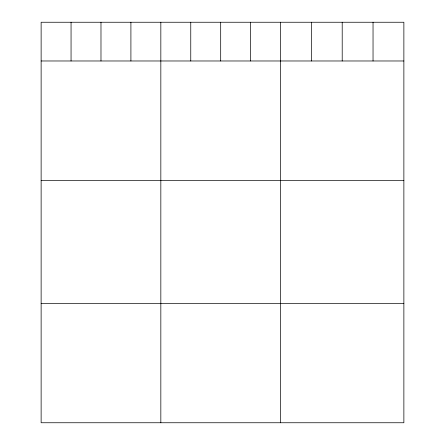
<?xml version="1.0" encoding="UTF-8"?>
<svg xmlns="http://www.w3.org/2000/svg" width="445" height="445" viewBox="0 0 445 445"><rect width="100%" height="100%" fill="white"/><g stroke="black" fill="none" stroke-linecap="round" stroke-linejoin="round"><path stroke-width="0.67" d="M403.871 60.976L403.871 422.75L41.129 422.75L41.129 22.25L403.871 22.25L403.871 60.976L41.129 60.976M41.129 180.364L403.871 180.364M41.129 303.368L403.871 303.368M373.038 22.25L373.038 60.976M342.205 22.25L342.205 60.976M311.372 22.25L311.372 60.976M280.539 22.25L280.539 422.75M250.613 22.25L250.613 60.976M220.687 22.25L220.687 60.976M190.76 22.25L190.76 60.976M160.834 22.25L160.834 422.75M130.908 22.25L130.908 60.976M100.982 22.25L100.982 60.976M71.055 22.25L71.055 60.976"/></g></svg>
